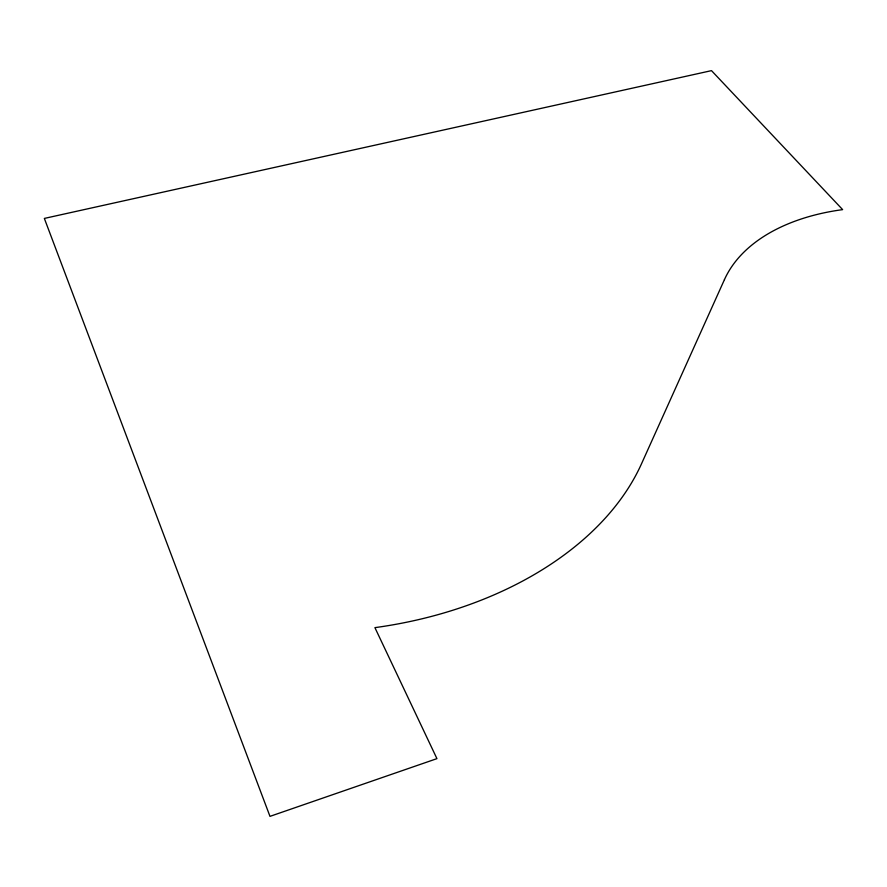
<?xml version="1.0" encoding="UTF-8"?>
<svg xmlns="http://www.w3.org/2000/svg" width="887" height="887" viewBox="0 0 887 887"><rect width="100%" height="100%" fill="white"/><g stroke="black" fill="none" stroke-linecap="round" stroke-linejoin="round"><path stroke-width="1.33" d="M724.446 279.627L641.445 463.934A327.48 219.333 -4.3 0 1 374.913 627.641L436.936 758.64L269.981 816.362L44.35 218.424L711.496 70.638L842.65 209.631A204.11 125.655 11.5 0 0 724.446 279.627"/></g></svg>
